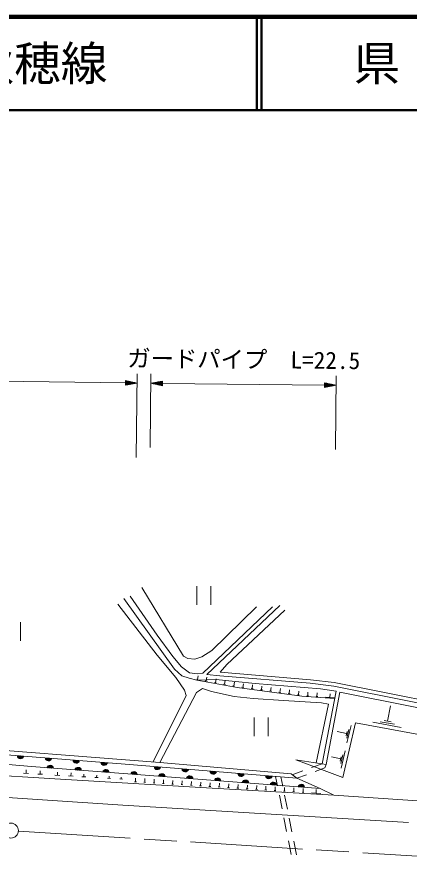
# Model space of a CAD drawing. Units: millimetres, scale not verified. Extents: x 40000 to 680000, y 20000 to 380000.
# Drawn here: x 272031 to 314092, y 289843 to 380000 of the extents above; entities that cross this region are included whole.
import ezdxf
from ezdxf.enums import TextEntityAlignment as Align

# ---------------------------------------------------------------- set-up
doc = ezdxf.new("R2010")
doc.units = ezdxf.units.MM
doc.header["$LTSCALE"] = 1000
doc.linetypes.add('CHAIN', pattern=[18.5, 12, -1.5, 3.5, -1.5])
for name, color, linetype, lineweight in [('M-BGD', 7, 'Continuous', 13), ('M-BMK', 2, 'CHAIN', 13), ('M-BMK-SRVR', 3, 'Continuous', 13), ('M-STR-HTXT', 7, 'Continuous', 13), ('M-STR-STRD', 7, 'Continuous', 13), ('M-TTL', 2, 'Continuous', 140), ('M-TTL-LINE', 7, 'Continuous', 50)]:
    doc.layers.add(name, color=color, linetype=linetype, lineweight=lineweight)
doc.layers.add('M-TTL-TXT', color=7, linetype='Continuous')
doc.styles.add('ＭＳ ゴシック', font='')
doc.styles.get('ＭＳ ゴシック').set_extended_font_data('MS Gothic')

msp = doc.modelspace()

# ---------------------------------------------------------------- linework, layer by layer
at = {"layer": 'M-BGD'}
for p, q in [((291320, 318909), (291320, 316909)), ((292820, 318909), (292820, 316909)), ((272426, 315049), (272426, 313049)), ((291387, 308919), (291459, 309313)), ((291444, 308909), (291331, 308930)), ((292428, 308730), (292231, 308766)), ((292330, 308748), (292401, 309141)), ((293412, 308551), (293215, 308587)), ((293314, 308569), (293385, 308963)), ((294396, 308372), (294199, 308408)), ((294297, 308390), (294369, 308784)), ((295281, 308211), (295353, 308605)), ((296270, 308060), (296323, 308456)), ((295380, 308193), (295183, 308229)), ((296369, 308047), (296170, 308073)), ((297360, 307913), (297162, 307940)), ((297261, 307927), (297314, 308323)), ((298351, 307780), (298153, 307807)), ((298252, 307794), (298305, 308190)), ((299342, 307647), (299144, 307674)), ((299243, 307660), (299296, 308057)), ((300333, 307514), (300135, 307541)), ((300234, 307527), (300287, 307924)), ((301225, 307394), (301278, 307791)), ((302216, 307261), (302269, 307657)), ((303211, 307161), (303242, 307560)), ((304208, 307084), (304239, 307483)), ((304747, 299864), (306250, 307655)), ((301324, 307381), (301126, 307407)), ((302315, 307248), (302117, 307274)), ((303310, 307154), (303111, 307169)), ((304307, 307076), (304108, 307092)), ((306102, 306936), (305105, 307014)), ((305604, 306975), (305635, 307374)), ((311782, 304440), (312080, 306066)), ((297469, 304835), (297469, 302835)), ((298969, 304835), (298969, 302835)), ((307860, 303987), (307423, 302105)), ((313231, 303755), (310184, 304313)), ((312507, 304097), (310983, 304377)), ((312163, 304370), (311401, 304510)), ((307391, 303104), (306387, 303338)), ((307445, 303340), (307336, 302869)), ((307625, 303546), (307407, 302605)), ((307229, 301269), (306791, 299388)), ((306759, 300387), (305756, 300620)), ((306814, 300622), (306704, 300152)), ((306994, 300828), (306775, 299887)), ((303615, 299449), (304747, 299864)), ((304015, 299037), (305057, 299419)), ((305192, 299797), (305057, 299419)), ((273295, 298825), (272742, 298859)), ((273019, 298842), (273041, 299210)), ((274785, 298733), (274273, 298765)), ((274529, 298749), (274550, 299090)), ((276635, 298619), (276122, 298651)), ((276379, 298635), (276400, 298977)), ((278085, 298532), (277573, 298563)), ((277829, 298548), (277850, 298889)), ((279417, 298455), (279013, 298478)), ((279215, 298466), (279231, 298735)), ((280582, 298386), (280596, 298632)), ((281914, 298308), (281927, 298531)), ((283213, 298232), (283224, 298433)), ((299778, 298495), (299978, 297495)), ((300349, 298449), (300545, 297464)), ((301545, 298691), (302676, 299105)), ((302033, 298311), (303076, 298693)), ((280766, 298376), (280398, 298397)), ((282081, 298299), (281747, 298318)), ((283363, 298224), (283063, 298241)), ((284845, 297926), (284645, 297939)), ((284745, 297932), (284770, 298332)), ((285843, 297864), (285643, 297876)), ((285743, 297870), (285768, 298269)), ((286841, 297801), (286641, 297814)), ((286741, 297807), (286766, 298207)), ((287839, 297738), (287639, 297751)), ((287739, 297745), (287764, 298144)), ((288837, 297676), (288637, 297688)), ((288737, 297682), (288762, 298081)), ((289835, 297613), (289635, 297626)), ((289735, 297620), (289760, 298019)), ((290833, 297551), (290633, 297563)), ((290733, 297557), (290758, 297956)), ((291731, 297494), (291756, 297894)), ((292729, 297432), (292754, 297831)), ((293727, 297369), (293752, 297768)), ((294725, 297307), (294750, 297706)), ((295723, 297244), (295748, 297643)), ((296721, 297181), (296747, 297581)), ((304553, 297216), (302033, 298311)), ((291831, 297488), (291631, 297501)), ((292829, 297425), (292630, 297438)), ((293827, 297363), (293628, 297375)), ((294825, 297300), (294626, 297313)), ((295823, 297238), (295624, 297250)), ((296821, 297175), (296622, 297188)), ((297819, 297113), (297620, 297125)), ((297720, 297119), (297745, 297518)), ((298817, 297050), (298618, 297062)), ((298718, 297056), (298743, 297455)), ((299815, 296987), (299616, 297000)), ((299716, 296994), (299741, 297393)), ((300813, 296925), (300614, 296937)), ((300714, 296931), (300739, 297330)), ((301811, 296862), (301612, 296875)), ((301712, 296868), (301737, 297268)), ((302810, 296800), (302610, 296812)), ((302710, 296806), (302735, 297205)), ((304606, 296687), (303608, 296750)), ((304107, 296718), (304132, 297117)), ((306018, 296493), (304553, 297216)), ((300174, 296514), (300467, 295043)), ((300741, 296484), (301034, 295013)), ((300663, 294063), (300956, 292592)), ((301230, 294032), (301524, 292561)), ((301152, 291611), (301446, 290140)), ((301719, 291580), (302013, 290109))]:
    msp.add_line(p, q, dxfattribs=at)
for points in [[(297724, 316687), (292953, 312023), (291858, 311341), (291105, 311090), (290351, 311144), (289903, 311395), (285418, 318786)], [(283490, 317611), (288943, 310005), (289715, 309305), (290504, 309054), (291316, 308848)], [(284171, 317844), (287077, 313664), (288746, 311386), (289697, 310256), (290558, 309628), (291347, 309520), (291975, 309574), (299447, 316705)], [(286663, 300066), (290172, 307197), (290019, 307762), (289069, 309108), (287068, 311521), (282862, 316983)], [(300236, 316831), (292396, 309457), (293791, 309305)], [(300774, 316346), (294549, 310516), (293824, 309696)], [(347919, 299427), (322880, 304829), (305999, 308202), (303479, 308498), (293791, 309305)], [(348060, 299798), (322960, 305213), (306060, 308589), (303518, 308888), (293824, 309696)], [(306250, 307655), (304600, 307888), (297594, 308489), (293361, 308901), (291316, 308848)], [(291316, 308848), (295657, 308058), (302600, 307125), (306096, 306853)], [(304123, 299957), (305452, 306242), (304698, 306403), (300626, 306654), (297379, 306870), (295343, 307076), (292885, 307632), (291952, 307937), (291307, 307507), (287355, 300012)], [(347753, 299017), (330513, 302784), (306672, 307556), (305192, 299797)], [(306968, 298380), (308331, 304246), (330253, 300228), (348759, 296669)], [(302033, 298311), (301442, 298770), (287355, 300012), (263424, 301878), (257222, 302353)], [(256282, 300067), (256490, 300800), (257743, 301877), (284116, 299776), (302033, 298311)], [(304553, 297216), (273591, 299564), (257730, 300932), (256318, 299467)], [(306968, 298380), (301954, 300281), (305192, 299797)], [(256318, 299467), (277289, 298179), (292364, 297296), (306018, 296493)], [(306018, 296493), (327135, 295081), (351690, 293421)]]:
    msp.add_lwpolyline(points, dxfattribs=at)
for centre, radius, start, end in [((272429, 300761), 354, 184.24331, 346.64848), ((272429, 300761), 283, 186.46734, 344.42445), ((272429, 300761), 212, 190.21367, 340.67812), ((272429, 300761), 142, 197.9254, 332.96639), ((272429, 300761), 100, 208.24306, 322.64873), ((275420, 300523), 354, 184.24331, 346.64848), ((275420, 300523), 283, 186.46734, 344.42445), ((275420, 300523), 212, 190.21367, 340.67812), ((275420, 300523), 142, 197.9254, 332.96639), ((275420, 300523), 100, 208.24306, 322.64873), ((278410, 300285), 354, 184.24331, 346.64848), ((278410, 300285), 283, 186.46734, 344.42445), ((278410, 300285), 212, 190.21367, 340.67812), ((278410, 300285), 142, 197.9254, 332.96639), ((278410, 300285), 100, 208.24306, 322.64873), ((275606, 299357), 354, 4.46116, 166.86634), ((275606, 299357), 283, 6.6852, 164.6423), ((275606, 299357), 212, 10.43153, 160.89597), ((275606, 299357), 142, 18.14325, 153.18424), ((275606, 299357), 100, 28.46092, 142.86658), ((278598, 299130), 354, 4.46116, 166.86634), ((278598, 299130), 283, 6.6852, 164.6423), ((278598, 299130), 212, 10.43153, 160.89597), ((281401, 300047), 354, 184.24331, 346.64848), ((281401, 300047), 283, 186.46734, 344.42445), ((281401, 300047), 212, 190.21367, 340.67812), ((281401, 300047), 142, 197.9254, 332.96639), ((281401, 300047), 100, 208.24306, 322.64873), ((287099, 299587), 354, 184.12254, 346.52772), ((287099, 299587), 283, 186.34658, 344.30368), ((287099, 299587), 212, 190.09291, 340.55736), ((287099, 299587), 142, 197.80464, 332.84563), ((287099, 299587), 100, 208.1223, 322.52796), ((278598, 299130), 142, 18.14325, 153.18424), ((278598, 299130), 100, 28.46092, 142.86658), ((281589, 298903), 354, 4.46116, 166.86634), ((281589, 298903), 283, 6.6852, 164.6423), ((281589, 298903), 212, 10.43153, 160.89597), ((281589, 298903), 142, 18.14325, 153.18424), ((281589, 298903), 100, 28.46092, 142.86658), ((284581, 298677), 354, 4.46116, 166.86634), ((284581, 298677), 283, 6.6852, 164.6423), ((284581, 298677), 212, 10.43153, 160.89597), ((284581, 298677), 142, 18.14325, 153.18424), ((284581, 298677), 100, 28.46092, 142.86658), ((287572, 298450), 354, 4.46116, 166.86634), ((287572, 298450), 283, 6.6852, 164.6423), ((287572, 298450), 212, 10.43153, 160.89597), ((287572, 298450), 142, 18.14325, 153.18424), ((287572, 298450), 100, 28.46092, 142.86658), ((290089, 299342), 354, 184.12254, 346.52772), ((290089, 299342), 283, 186.34658, 344.30368), ((290089, 299342), 212, 190.09291, 340.55736), ((290089, 299342), 142, 197.80464, 332.84563), ((290089, 299342), 100, 208.1223, 322.52796), ((290563, 298223), 354, 4.46116, 166.86634), ((290563, 298223), 283, 6.6852, 164.6423), ((290563, 298223), 212, 10.43153, 160.89597), ((293079, 299098), 354, 184.12254, 346.52772), ((293079, 299098), 283, 186.34658, 344.30368), ((293079, 299098), 212, 190.09291, 340.55736), ((293079, 299098), 142, 197.80464, 332.84563), ((293079, 299098), 100, 208.1223, 322.52796), ((296069, 298853), 354, 184.12254, 346.52772), ((296069, 298853), 283, 186.34658, 344.30368), ((296069, 298853), 212, 190.09291, 340.55736), ((296069, 298853), 142, 197.80464, 332.84563), ((296069, 298853), 100, 208.1223, 322.52796), ((299059, 298609), 354, 184.12254, 346.52772), ((299059, 298609), 283, 186.34658, 344.30368), ((299059, 298609), 212, 190.09291, 340.55736), ((299059, 298609), 142, 197.80464, 332.84563), ((299059, 298609), 100, 208.1223, 322.52796), ((290563, 298223), 142, 18.14325, 153.18424), ((290563, 298223), 100, 28.46092, 142.86658), ((293555, 297996), 354, 4.46116, 166.86634), ((293555, 297996), 283, 6.6852, 164.6423), ((293555, 297996), 212, 10.43153, 160.89597), ((293555, 297996), 142, 18.14325, 153.18424), ((293555, 297996), 100, 28.46092, 142.86658), ((296546, 297769), 354, 4.46116, 166.86634), ((296546, 297769), 283, 6.6852, 164.6423), ((296546, 297769), 212, 10.43153, 160.89597), ((296546, 297769), 142, 18.14325, 153.18424), ((296546, 297769), 100, 28.46092, 142.86658), ((299538, 297542), 354, 4.46116, 166.86634), ((299538, 297542), 283, 6.6852, 164.6423), ((299538, 297542), 212, 10.43153, 160.89597), ((299538, 297542), 142, 18.14325, 153.18424), ((299538, 297542), 100, 28.46092, 142.86658), ((302529, 297316), 354, 4.46116, 166.86634), ((302529, 297316), 283, 6.6852, 164.6423), ((302529, 297316), 212, 10.43153, 160.89597), ((302529, 297316), 142, 18.14325, 153.18424), ((302529, 297316), 100, 28.46092, 142.86658)]:
    msp.add_arc(centre, radius, start, end, dxfattribs=at)
at = {"layer": 'M-BMK'}
msp.add_line((272201, 292642), (370369, 286433), dxfattribs=at)
at = {"layer": 'M-BMK-SRVR'}
msp.add_circle((271403, 292692), 800, dxfattribs=at)
at = {"layer": 'M-STR-HTXT'}
for p, q in [((284816, 332707), (284930, 341706)), ((235363, 341336), (283667, 340722)), ((283671, 340972), (283664, 340472)), ((283669, 340872), (284169, 340865)), ((284419, 340812), (283669, 340822)), ((283920, 340919), (283670, 340922)), ((284917, 340706), (283671, 340972)), ((286319, 333783), (286404, 341690)), ((286394, 340690), (287646, 340926)), ((287645, 340826), (287145, 340832)), ((287396, 340879), (287646, 340876)), ((287641, 340426), (287646, 340926)), ((306196, 333568), (306281, 341475)), ((284917, 340706), (283664, 340472)), ((283665, 340572), (284165, 340566)), ((283915, 340519), (283665, 340522)), ((284416, 340612), (283666, 340622)), ((284917, 340706), (283667, 340722)), ((283667, 340672), (284667, 340659)), ((283668, 340772), (284668, 340759)), ((286394, 340690), (287641, 340426)), ((286394, 340690), (287643, 340676)), ((287643, 340626), (286643, 340637)), ((287644, 340726), (286644, 340737)), ((286892, 340585), (287642, 340576)), ((286895, 340785), (287645, 340776)), ((287642, 340526), (287142, 340532)), ((287391, 340479), (287641, 340476)), ((287643, 340676), (305020, 340488)), ((305023, 340738), (305018, 340238)), ((306270, 340475), (305018, 340238)), ((305268, 340286), (305018, 340288)), ((305769, 340380), (305019, 340388)), ((305019, 340338), (305519, 340333)), ((306270, 340475), (305020, 340488)), ((305020, 340438), (306020, 340427)), ((305021, 340538), (306021, 340527)), ((305022, 340638), (305522, 340633)), ((305772, 340580), (305022, 340588)), ((306270, 340475), (305023, 340738)), ((305273, 340686), (305023, 340688))]:
    msp.add_line(p, q, dxfattribs=at)
at = {"layer": 'M-STR-STRD'}
msp.add_lwpolyline([(225283, 299114), (249360, 297684), (255614, 297242), (266689, 296545), (283395, 295431), (296948, 294598), (314018, 293578)], dxfattribs=at)
at = {"layer": 'M-TTL'}
msp.add_line((680000, 380000), (40000, 380000), dxfattribs=at)
at = {"layer": 'M-TTL-LINE'}
for p, q in [((297750, 380000), (297750, 370000)), ((298250, 380000), (298250, 370000)), ((40000, 370000), (680000, 370000))]:
    msp.add_line(p, q, dxfattribs=at)

# ---------------------------------------------------------------- texts
at = {"layer": 'M-STR-HTXT', "style": 'ＭＳ ゴシック'}
msp.add_text('ガードパイプ  L=22.5', height=1833, rotation=359.379, dxfattribs=at).set_placement((296345, 341782), align=Align.BOTTOM_CENTER)
at = {"layer": 'M-TTL-TXT', "style": 'ＭＳ ゴシック'}
msp.add_text('主要地方道\u3000山口小郡秋穂線', height=3666, dxfattribs=at).set_placement((216734, 375000), align=Align.MIDDLE_LEFT)
msp.add_text('県\u3000名', height=3666, dxfattribs=at).set_placement((315625, 375000), align=Align.MIDDLE_CENTER)

doc.saveas('drawing.dxf')
